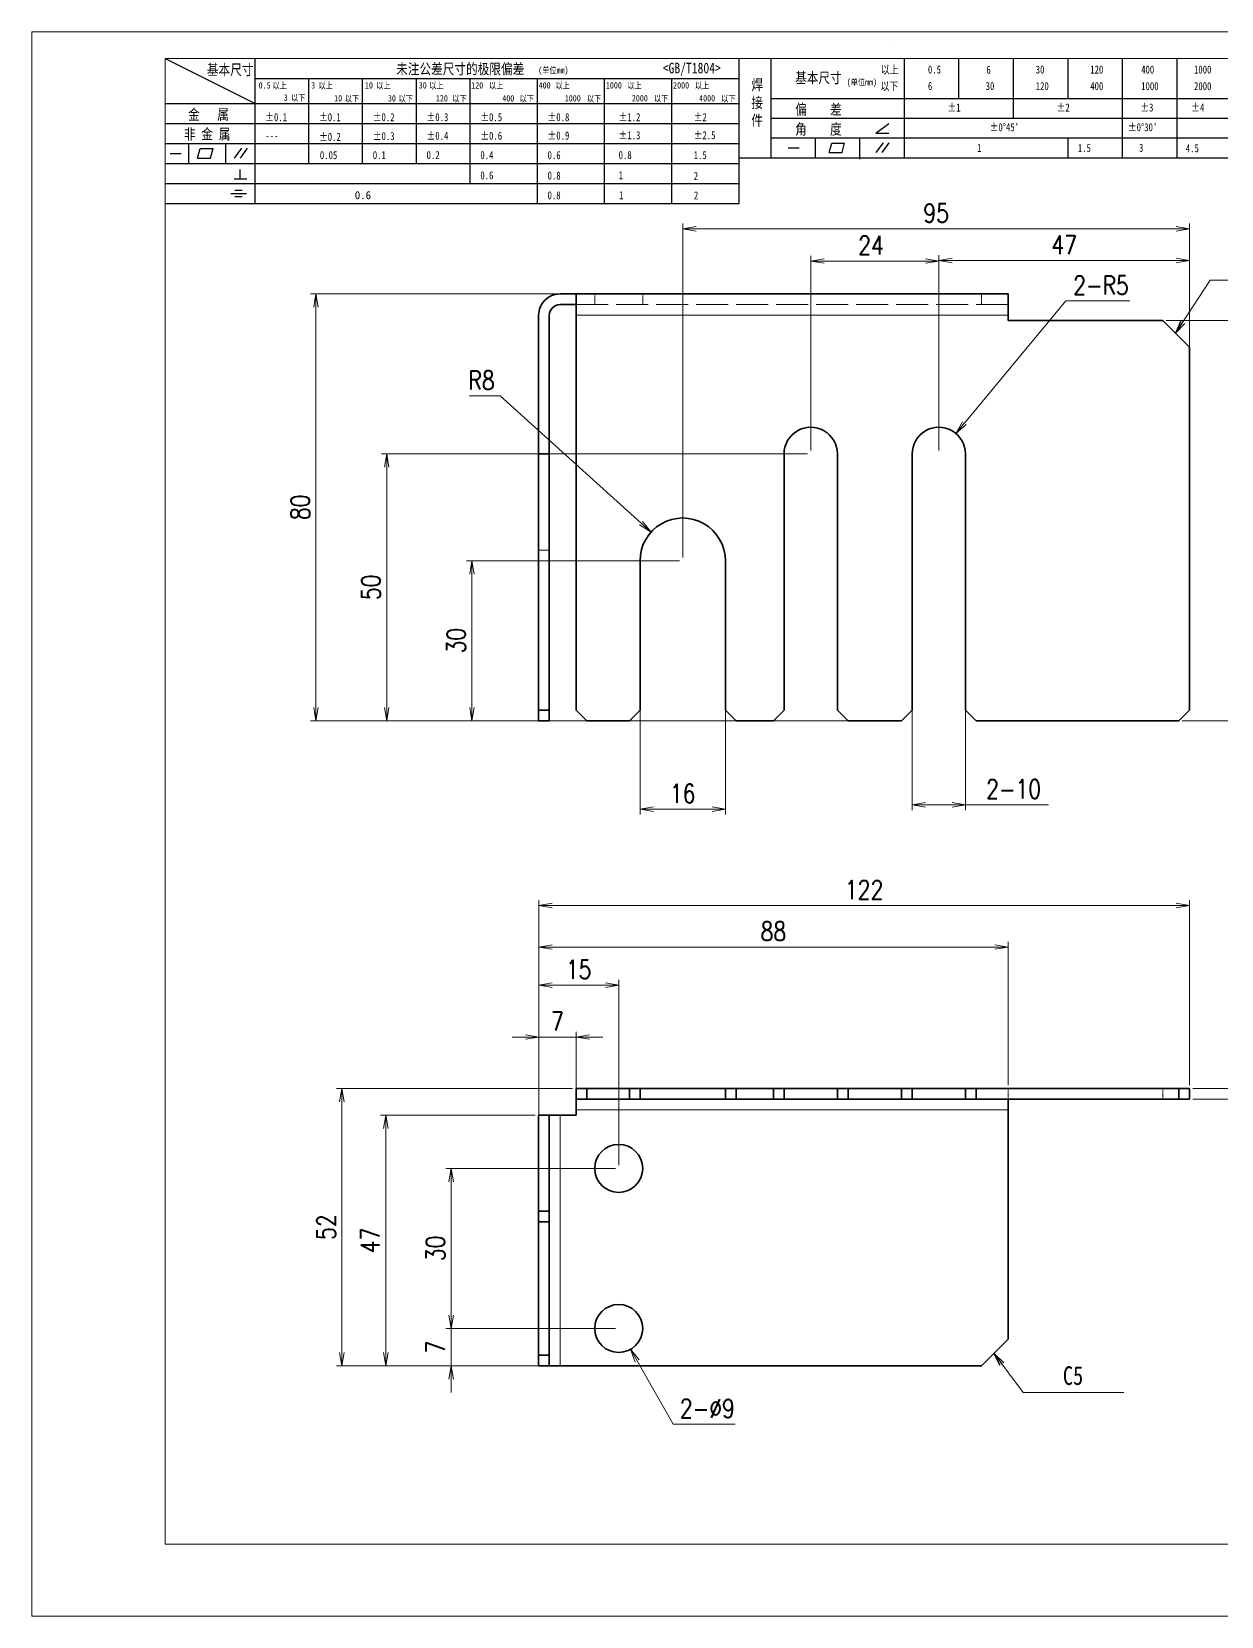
# Model space of a CAD drawing. Header units: millimetres. Extents: x -51813 to 38145, y -10860 to 38732.
# Drawn here: x -46733.2 to -46510.2, y 37767.9 to 38064.9 of the extents above; entities that cross this region are included whole.
import ezdxf
from ezdxf.enums import TextEntityAlignment as Align

# ---------------------------------------------------------------- set-up
doc = ezdxf.new("R2010")
doc.units = ezdxf.units.MM
doc.header["$LTSCALE"] = 0.5
doc.linetypes.add('DASHED', pattern=[15, 12, -3])
doc.layers.add('图\\M+19E79\\M+195B6\\M+18E9A', color=7, linetype='Continuous')
doc.layers.add('车型', color=7, linetype='Continuous')
for name, color, linetype, lineweight in [('图框', 7, 'Continuous', 18), ('标注线', 3, 'Continuous', 18), ('细实线', 3, 'Continuous', 18)]:
    doc.layers.add(name, color=color, linetype=linetype, lineweight=lineweight)
doc.layers.add('打印', color=7, linetype='Continuous', lineweight=15, plot=False)
doc.layers.add('打印-禁用', color=7, linetype='Continuous', lineweight=15, plot=False)
doc.styles.add('DIM', font='romans.shx', dxfattribs={"width": 0.8, "bigfont": 'bigfont.shx'})
doc.styles.add('国标', font='simfang.ttf', dxfattribs={"width": 0.8})
doc.dimstyles.new('DEH 1-1', dxfattribs={"dimtxt": 3.5, "dimasz": 2.5, "dimexe": 1, "dimexo": 0.625, "dimgap": 1.2, "dimtad": 1, "dimtoh": 1, "dimdsep": 46, "dimtxsty": 'DIM', "dimblk": 'OPEN', "dimcen": 0, "dimclrd": 8, "dimclre": 8, "dimclrt": 2, "dimazin": 2, "dimtfac": 0.5, "dimtmove": 0, "dimatfit": 3, "dimldrblk": 'OPEN', "dimfxl": 0, "dimtolj": 2, "dimlwd": 18, "dimlwe": 18, "dimarcsym": 0})
doc.dimstyles.new('DEH 1-1$0', dxfattribs={"dimtxt": 3.5, "dimasz": 2.5, "dimexe": 1, "dimexo": 0.625, "dimgap": 1.2, "dimtad": 1, "dimzin": 9, "dimdsep": 46, "dimtxsty": 'DIM', "dimblk": 'OPEN', "dimcen": 0, "dimclrd": 8, "dimclre": 8, "dimclrt": 2, "dimazin": 2, "dimtfac": 0.5, "dimtmove": 0, "dimatfit": 3, "dimldrblk": 'OPEN', "dimfxl": 0, "dimtolj": 2, "dimlwd": 18, "dimlwe": 18, "dimarcsym": 0})
doc.dimstyles.new('DEH 1-1$3', dxfattribs={"dimtxt": 3.5, "dimasz": 2.5, "dimexe": 1, "dimexo": 0.625, "dimgap": 1.2, "dimtad": 1, "dimtoh": 1, "dimdsep": 46, "dimtxsty": 'DIM', "dimblk": 'OPEN', "dimcen": 0, "dimclrd": 8, "dimclre": 8, "dimclrt": 2, "dimazin": 2, "dimtfac": 0.5, "dimtofl": 0, "dimtmove": 0, "dimatfit": 3, "dimldrblk": 'OPEN', "dimfxl": 0, "dimtolj": 2, "dimlwd": 18, "dimlwe": 18, "dimarcsym": 0})
doc.dimstyles.new('DEH 1-1$4', dxfattribs={"dimtxt": 3.5, "dimasz": 2.5, "dimexe": 1, "dimexo": 0.625, "dimgap": 1.2, "dimtad": 1, "dimtoh": 1, "dimdsep": 46, "dimtxsty": 'DIM', "dimblk": 'OPEN', "dimcen": 0, "dimclrd": 8, "dimclre": 8, "dimclrt": 2, "dimazin": 2, "dimtfac": 0.5, "dimtofl": 0, "dimtmove": 0, "dimatfit": 3, "dimldrblk": 'OPEN', "dimfxl": 0, "dimtolj": 2, "dimlwd": 18, "dimlwe": 18, "dimarcsym": 0})

# ---------------------------------------------------------------- blocks, each defined once
blk = doc.blocks.new('GZDEH零件A3图框V01版')
at = {"layer": '图\\M+19E79\\M+195B6\\M+18E9A', "color": 9}
for p, q in [((2882.49, -1554.46), (2899.37, -1562.92)), ((2899.37, -1581.67), (2899.37, -1554.46)), ((2990.09, -1581.67), (2990.09, -1554.46)), ((2996.09, -1573.08), (2996.09, -1554.46)), ((3021.09, -1561.98), (3021.09, -1554.46)), ((3031.31, -1561.98), (3031.31, -1554.46)), ((3041.53, -1561.98), (3041.53, -1554.46)), ((3051.75, -1561.98), (3051.75, -1554.46)), ((3061.98, -1561.98), (3061.98, -1554.46)), ((3072.2, -1561.98), (3072.2, -1554.46)), ((2899.37, -1558.24), (2990.09, -1558.24)), ((2909.45, -1574.17), (2909.45, -1558.24)), ((2919.53, -1574.17), (2919.53, -1558.24)), ((2929.61, -1574.17), (2929.61, -1558.24)), ((2939.69, -1577.92), (2939.69, -1558.24)), ((2952.29, -1581.67), (2952.29, -1558.24)), ((2964.89, -1581.67), (2964.89, -1558.24)), ((2977.49, -1581.67), (2977.49, -1558.24)), ((2996.09, -1561.98), (3113.09, -1561.98)), ((3021.09, -1573.08), (3021.09, -1561.98)), ((3041.53, -1565.68), (3041.53, -1561.98)), ((3061.98, -1573.08), (3061.98, -1561.98)), ((3072.2, -1573.08), (3072.2, -1561.98)), ((2882.49, -1562.92), (2990.09, -1562.92)), ((2882.49, -1566.67), (2990.09, -1566.67)), ((2996.09, -1565.68), (3113.09, -1565.68)), ((3015.75, -1568.51), (3018.15, -1566.66)), ((2882.49, -1570.42), (2990.09, -1570.42)), ((2886.92, -1574.12), (2886.92, -1570.42)), ((2893.91, -1574.12), (2893.91, -1570.42)), ((2996.09, -1569.38), (3113.09, -1569.38)), ((3004.42, -1573.08), (3004.42, -1569.38)), ((3006.97, -1572.12), (3007.45, -1570.33)), ((3007.45, -1570.33), (3009.86, -1570.33)), ((3009.39, -1572.12), (3009.86, -1570.33)), ((3012.75, -1573.08), (3012.75, -1569.38)), ((3015.75, -1568.51), (3018.15, -1568.51)), ((3015.81, -1572.12), (3017.15, -1570.26)), ((3016.89, -1572.12), (3018.23, -1570.26)), ((3051.75, -1573.08), (3051.75, -1569.38)), ((2883.43, -1572.27), (2885.49, -1572.27)), ((2888.59, -1573.16), (2889.07, -1571.37)), ((2888.59, -1573.16), (2891, -1573.16)), ((2889.07, -1571.37), (2891.48, -1571.37)), ((2891, -1573.16), (2891.48, -1571.37)), ((2895.52, -1573.16), (2896.85, -1571.3)), ((2896.6, -1573.16), (2897.94, -1571.3)), ((2990.09, -1573.08), (3113.09, -1573.08)), ((2999.26, -1571.23), (3001.32, -1571.23)), ((3006.97, -1572.12), (3009.39, -1572.12)), ((3012.75, -1573.33), (3012.75, -1573.08)), ((2882.49, -1574.17), (2990.09, -1574.17)), ((2895.42, -1577.05), (2897.81, -1577.05)), ((2896.58, -1577.05), (2896.58, -1575.28)), ((2882.49, -1577.92), (2990.09, -1577.92)), ((2894.79, -1579.77), (2897.77, -1579.77)), ((2895.57, -1579.17), (2896.92, -1579.17)), ((2882.49, -1581.67), (2990.09, -1581.67)), ((2895.57, -1580.37), (2896.93, -1580.37))]:
    blk.add_line(p, q, dxfattribs=at)
at = {"layer": '图框', "linetype": 'Continuous'}
for p, q in [((2882.49, -1554.46), (2882.49, -1832.96)), ((3272.49, -1554.46), (2882.49, -1554.46)), ((2882.49, -1832.96), (3272.49, -1832.96))]:
    blk.add_line(p, q, dxfattribs=at)
at = {"layer": '打印-禁用', "linetype": 'Continuous'}
for p, q in [((2857.49, -1549.46), (2857.49, -1846.46)), ((3277.49, -1549.46), (2857.49, -1549.46)), ((2857.49, -1846.46), (3277.49, -1846.46))]:
    blk.add_line(p, q, dxfattribs=at)
at = {"layer": '图\\M+19E79\\M+195B6\\M+18E9A', "color": 9, "style": '国标', "width": 0.8}
for s, height, p in [('基本尺寸', 2, (2890.33, -1557.58)), ('未注公差尺寸的极限偏差', 2, (2925.81, -1557.44)), ('<GB/T1804>', 2, (2975.78, -1557.27)), ('以上', 1.5, (3016.64, -1557.33)), ('0.5', 1.5, (3025.49, -1557.3)), ('6', 1.5, (3036.45, -1557.34)), ('30', 1.5, (3045.69, -1557.31)), ('120', 1.5, (3055.91, -1557.31)), ('400', 1.5, (3065.46, -1557.31)), ('1000', 1.5, (3075.36, -1557.31)), ('30', 1.2, (2930.04, -1560.11)), ('基本尺寸', 2, (3000.6, -1559.1)), ('以下', 1.5, (3016.58, -1560.43)), ('6', 1.5, (3025.49, -1560.38)), ('30', 1.5, (3036.31, -1560.39)), ('120', 1.5, (3045.69, -1560.41)), ('400', 1.5, (3055.91, -1560.41)), ('1000', 1.5, (3065.46, -1560.41)), ('2000', 1.5, (3075.36, -1560.41)), ('金   属', 2, (2886.82, -1565.98)), ('±0.1', 1.5, (2901.27, -1566.23)), ('±0.1', 1.5, (2911.35, -1566.23)), ('±0.2', 1.5, (2921.43, -1566.23)), ('±0.3', 1.5, (2931.51, -1566.23)), ('±0.5', 1.5, (2941.59, -1566.23)), ('±0.8', 1.5, (2954.19, -1566.23)), ('±1.2', 1.5, (2967.51, -1566.23)), ('±2', 1.5, (2981.58, -1566.23)), ('偏    差', 2, (3000.6, -1565.04)), ('±1', 1.5, (3029.16, -1564.42)), ('±2', 1.5, (3049.61, -1564.42)), ('±3', 1.5, (3065.3, -1564.42)), ('±4', 1.5, (3074.85, -1564.42)), ('非 金 属', 2, (2886.02, -1569.65)), ('±0.3', 1.5, (2921.43, -1569.77)), ('±0.4', 1.5, (2931.51, -1569.71)), ('±0.6', 1.5, (2941.59, -1569.71)), ('±0.9', 1.5, (2954.19, -1569.68)), ('±1.3', 1.5, (2967.51, -1569.62)), ('±2.5', 1.5, (2981.58, -1569.61)), ('角    度', 2, (3000.6, -1568.74)), ("±0%%D45'", 1.5, (3037.06, -1568.12)), ("±0%%D30'", 1.5, (3062.98, -1568.12)), ('---', 1.5, (2901.27, -1569.65)), ('±0.2', 1.5, (2911.35, -1569.92)), ('1', 1.5, (3034.69, -1571.98)), ('1.5', 1.5, (3053.59, -1572.01)), ('3', 1.5, (3065.05, -1571.98)), ('4.5', 1.5, (3073.82, -1572.05)), ('0.1', 1.5, (2921.43, -1573.34)), ('0.2', 1.5, (2931.51, -1573.33)), ('0.4', 1.5, (2941.59, -1573.33)), ('0.6', 1.5, (2954.19, -1573.35)), ('0.8', 1.5, (2967.51, -1573.33)), ('1.5', 1.5, (2981.58, -1573.34)), ('0.6', 1.5, (2941.59, -1577.14)), ('0.8', 1.5, (2954.19, -1577.17)), ('1', 1.5, (2967.51, -1577.12)), ('2', 1.5, (2981.58, -1577.26)), ('0.8', 1.5, (2954.19, -1580.87)), ('1', 1.5, (2967.59, -1580.86)), ('2', 1.5, (2981.62, -1580.89))]:
    blk.add_text(s, height=height, dxfattribs=at).set_placement(p)
at = {"layer": '图\\M+19E79\\M+195B6\\M+18E9A', "color": 9, "lineweight": 15, "style": '国标', "width": 0.8}
for s, p in [('(单位mm)', (2952.44, -1557.27)), ('0.5', (2900.03, -1560.11)), ('以上', (2902.64, -1560.16)), ('3', (2909.88, -1560.11)), ('以上', (2911.25, -1560.16)), ('10', (2919.96, -1560.11)), ('以上', (2922.09, -1560.16)), ('以上', (2932.02, -1560.16)), ('120', (2939.88, -1560.11)), ('以上', (2943.21, -1560.16)), ('400', (2952.52, -1560.11)), ('以上', (2955.68, -1560.16)), ('1000', (2965.12, -1560.11)), ('以上', (2969.16, -1560.16)), ('2000', (2977.72, -1560.11)), ('以上', (2981.8, -1560.16)), ('(单位mm)', (3010.27, -1559.51)), ('3', (2904.73, -1562.41)), ('以下', (2906.1, -1562.46)), ('10', (2914.19, -1562.54)), ('以下', (2916.18, -1562.59)), ('30', (2924.27, -1562.54)), ('以下', (2926.26, -1562.59)), ('120', (2933.26, -1562.54)), ('以下', (2936.34, -1562.59)), ('400', (2945.7, -1562.54)), ('以下', (2948.94, -1562.59)), ('1000', (2957.41, -1562.54)), ('以下', (2961.54, -1562.59)), ('2000', (2969.99, -1562.54)), ('以下', (2974.14, -1562.59)), ('4000', (2982.59, -1562.54)), ('以下', (2986.74, -1562.59))]:
    blk.add_text(s, height=1.2, dxfattribs=at).set_placement(p)
at = {"layer": '图\\M+19E79\\M+195B6\\M+18E9A', "color": 9, "lineweight": 13, "style": '国标'}
blk.add_text('0.6', height=1.5, dxfattribs=at).set_placement((2918.05, -1580.85))
at = {"layer": '图\\M+19E79\\M+195B6\\M+18E9A', "color": 9, "insert": (2992.39, -1558.41), "char_height": 2, "width": 3.1877, "attachment_point": 1, "style": '国标'}
blk.add_mtext('焊\\P接\\P件', dxfattribs=at)
at = {"layer": '图\\M+19E79\\M+195B6\\M+18E9A', "color": 9, "insert": (2911.51, -1573.37), "char_height": 1.5, "attachment_point": 7, "style": '国标'}
blk.add_mtext_dynamic_manual_height_columns('0.05', width=5.1982, gutter_width=12.5, heights=[0], dxfattribs=at)
blk = doc.blocks.new('DEH A3')
at = {"layer": '图框'}
blk.add_blockref('GZDEH零件A3图框V01版', (-2857.49, 1846.46), dxfattribs=at)
blk = doc.blocks.new('_Open')
at = {"color": 0, "linetype": 'ByBlock', "lineweight": -2}
for p, q in [((-1, 0.17), (0, 0)), ((-1, -0.17), (0, 0)), ((0, 0), (-1, 0))]:
    blk.add_line(p, q, dxfattribs=at)
blk = doc.blocks.new('*D139')
at = {"layer": 'Defpoints', "color": 0, "transparency": 16777216}
for p in [(-46666.8, 37861.81), (-46638.16, 37861.81), (-46638.16, 37814.81)]:
    blk.add_point(p, dxfattribs=at)
at = {"layer": '标注线', "color": 8, "lineweight": 18, "transparency": 16777216}
for p, q in [((-46638.79, 37861.81), (-46667.8, 37861.81)), ((-46666.8, 37817.31), (-46666.8, 37859.31)), ((-46638.79, 37814.81), (-46667.8, 37814.81))]:
    blk.add_line(p, q, dxfattribs=at)
at = {"layer": '标注线', "color": 8, "lineweight": 18, "transparency": 16777216, "xscale": 2.5, "yscale": 2.5, "zscale": 2.5}
for p, rotation in [((-46666.8, 37861.81), 90), ((-46666.8, 37814.81), 270)]:
    blk.add_blockref('_Open', p, dxfattribs=dict(at, rotation=rotation))
at = {"layer": '标注线', "color": 2, "transparency": 16777216, "insert": (-46669.75, 37838.31), "char_height": 3.5, "attachment_point": 5, "rotation": 90, "style": 'DIM'}
blk.add_mtext('\\A2;47', dxfattribs=at)
blk = doc.blocks.new('*D140')
at = {"layer": 'Defpoints', "color": 0, "transparency": 16777216}
for p in [(-46516.16, 37901.07), (-46516.16, 37866.81), (-46638.16, 37861.81)]:
    blk.add_point(p, dxfattribs=at)
at = {"layer": '标注线', "color": 8, "lineweight": 18, "transparency": 16777216}
for p, q in [((-46638.16, 37862.44), (-46638.16, 37902.07)), ((-46635.66, 37901.07), (-46518.66, 37901.07)), ((-46516.16, 37867.44), (-46516.16, 37902.07))]:
    blk.add_line(p, q, dxfattribs=at)
at = {"layer": '标注线', "color": 8, "lineweight": 18, "transparency": 16777216, "xscale": 2.5, "yscale": 2.5, "zscale": 2.5, "rotation": 180}
blk.add_blockref('_Open', (-46638.16, 37901.07), dxfattribs=at)
at = {"layer": '标注线', "color": 8, "lineweight": 18, "transparency": 16777216, "xscale": 2.5, "yscale": 2.5, "zscale": 2.5}
blk.add_blockref('_Open', (-46516.16, 37901.07), dxfattribs=at)
at = {"layer": '标注线', "color": 2, "transparency": 16777216, "insert": (-46577.16, 37904.02), "char_height": 3.5, "attachment_point": 5, "style": 'DIM'}
blk.add_mtext('\\A2;122', dxfattribs=at)
blk = doc.blocks.new('*D141')
at = {"layer": 'Defpoints', "color": 0, "transparency": 16777216}
for p in [(-46638.16, 37876.43), (-46638.16, 37861.81), (-46631.16, 37861.81)]:
    blk.add_point(p, dxfattribs=at)
at = {"layer": '标注线', "color": 8, "lineweight": 18, "transparency": 16777216}
for p, q in [((-46640.66, 37876.43), (-46643.16, 37876.43)), ((-46638.16, 37862.44), (-46638.16, 37877.43)), ((-46631.16, 37876.43), (-46638.16, 37876.43)), ((-46631.16, 37862.44), (-46631.16, 37877.43)), ((-46628.66, 37876.43), (-46626.16, 37876.43))]:
    blk.add_line(p, q, dxfattribs=at)
at = {"layer": '标注线', "color": 8, "lineweight": 18, "transparency": 16777216, "xscale": 2.5, "yscale": 2.5, "zscale": 2.5}
blk.add_blockref('_Open', (-46638.16, 37876.43), dxfattribs=at)
at = {"layer": '标注线', "color": 8, "lineweight": 18, "transparency": 16777216, "xscale": 2.5, "yscale": 2.5, "zscale": 2.5, "rotation": 180}
blk.add_blockref('_Open', (-46631.16, 37876.43), dxfattribs=at)
at = {"layer": '标注线', "color": 2, "transparency": 16777216, "insert": (-46634.66, 37879.38), "char_height": 3.5, "attachment_point": 5, "style": 'DIM'}
blk.add_mtext('\\A2;7', dxfattribs=at)
blk = doc.blocks.new('*D142')
at = {"layer": 'Defpoints', "color": 0, "transparency": 16777216}
for p in [(-46638.16, 37886.15), (-46638.16, 37861.81), (-46623.16, 37851.81)]:
    blk.add_point(p, dxfattribs=at)
at = {"layer": '标注线', "color": 8, "lineweight": 18, "transparency": 16777216}
for p, q in [((-46638.16, 37862.44), (-46638.16, 37887.15)), ((-46625.66, 37886.15), (-46635.66, 37886.15)), ((-46623.16, 37852.44), (-46623.16, 37887.15))]:
    blk.add_line(p, q, dxfattribs=at)
at = {"layer": '标注线', "color": 8, "lineweight": 18, "transparency": 16777216, "xscale": 2.5, "yscale": 2.5, "zscale": 2.5, "rotation": 180}
blk.add_blockref('_Open', (-46638.16, 37886.15), dxfattribs=at)
at = {"layer": '标注线', "color": 8, "lineweight": 18, "transparency": 16777216, "xscale": 2.5, "yscale": 2.5, "zscale": 2.5}
blk.add_blockref('_Open', (-46623.16, 37886.15), dxfattribs=at)
at = {"layer": '标注线', "color": 2, "transparency": 16777216, "insert": (-46630.66, 37889.1), "char_height": 3.5, "attachment_point": 5, "style": 'DIM'}
blk.add_mtext('\\A2;15', dxfattribs=at)
blk = doc.blocks.new('*D143')
at = {"layer": 'Defpoints', "color": 0, "transparency": 16777216}
for p in [(-46623.16, 37821.81), (-46654.57, 37814.81), (-46623.16, 37814.81)]:
    blk.add_point(p, dxfattribs=at)
at = {"layer": '标注线', "color": 8, "lineweight": 18, "transparency": 16777216}
for p, q in [((-46654.57, 37824.31), (-46654.57, 37826.81)), ((-46623.79, 37821.81), (-46655.57, 37821.81)), ((-46654.57, 37821.81), (-46654.57, 37814.81)), ((-46623.79, 37814.81), (-46655.57, 37814.81)), ((-46654.57, 37812.31), (-46654.57, 37809.81))]:
    blk.add_line(p, q, dxfattribs=at)
at = {"layer": '标注线', "color": 8, "lineweight": 18, "transparency": 16777216, "xscale": 2.5, "yscale": 2.5, "zscale": 2.5}
for p, rotation in [((-46654.57, 37821.81), 270), ((-46654.57, 37814.81), 90)]:
    blk.add_blockref('_Open', p, dxfattribs=dict(at, rotation=rotation))
at = {"layer": '标注线', "color": 2, "transparency": 16777216, "insert": (-46657.52, 37818.31), "char_height": 3.5, "attachment_point": 5, "rotation": 90, "style": 'DIM'}
blk.add_mtext('\\A2;7', dxfattribs=at)
blk = doc.blocks.new('*D144')
at = {"layer": 'Defpoints', "color": 0, "transparency": 16777216}
for p in [(-46654.57, 37851.81), (-46623.16, 37851.81), (-46623.16, 37821.81)]:
    blk.add_point(p, dxfattribs=at)
at = {"layer": '标注线', "color": 8, "lineweight": 18, "transparency": 16777216}
for p, q in [((-46623.79, 37851.81), (-46655.57, 37851.81)), ((-46654.57, 37824.31), (-46654.57, 37849.31)), ((-46623.79, 37821.81), (-46655.57, 37821.81))]:
    blk.add_line(p, q, dxfattribs=at)
at = {"layer": '标注线', "color": 8, "lineweight": 18, "transparency": 16777216, "xscale": 2.5, "yscale": 2.5, "zscale": 2.5}
for p, rotation in [((-46654.57, 37851.81), 90), ((-46654.57, 37821.81), 270)]:
    blk.add_blockref('_Open', p, dxfattribs=dict(at, rotation=rotation))
at = {"layer": '标注线', "color": 2, "transparency": 16777216, "insert": (-46657.52, 37836.81), "char_height": 3.5, "attachment_point": 5, "rotation": 90, "style": 'DIM'}
blk.add_mtext('\\A2;30', dxfattribs=at)
blk = doc.blocks.new('*D145')
at = {"layer": 'Defpoints', "color": 0, "transparency": 16777216}
for p in [(-46675.05, 37866.81), (-46631.16, 37866.81), (-46638.16, 37814.81)]:
    blk.add_point(p, dxfattribs=at)
at = {"layer": '标注线', "color": 8, "lineweight": 18, "transparency": 16777216}
for p, q in [((-46631.79, 37866.81), (-46676.05, 37866.81)), ((-46675.05, 37817.31), (-46675.05, 37864.31)), ((-46638.79, 37814.81), (-46676.05, 37814.81))]:
    blk.add_line(p, q, dxfattribs=at)
at = {"layer": '标注线', "color": 8, "lineweight": 18, "transparency": 16777216, "xscale": 2.5, "yscale": 2.5, "zscale": 2.5}
for p, rotation in [((-46675.05, 37866.81), 90), ((-46675.05, 37814.81), 270)]:
    blk.add_blockref('_Open', p, dxfattribs=dict(at, rotation=rotation))
at = {"layer": '标注线', "color": 2, "transparency": 16777216, "insert": (-46678, 37840.81), "char_height": 3.5, "attachment_point": 5, "rotation": 90, "style": 'DIM'}
blk.add_mtext('\\A2;52', dxfattribs=at)
blk = doc.blocks.new('*D146')
at = {"layer": 'Defpoints', "color": 0, "transparency": 16777216}
for p in [(-46550.16, 37893.3), (-46550.16, 37866.81), (-46638.16, 37814.81)]:
    blk.add_point(p, dxfattribs=at)
at = {"layer": '标注线', "color": 8, "lineweight": 18, "transparency": 16777216}
for p, q in [((-46638.16, 37815.44), (-46638.16, 37894.3)), ((-46550.16, 37867.44), (-46550.16, 37894.3)), ((-46635.66, 37893.3), (-46552.66, 37893.3))]:
    blk.add_line(p, q, dxfattribs=at)
at = {"layer": '标注线', "color": 8, "lineweight": 18, "transparency": 16777216, "xscale": 2.5, "yscale": 2.5, "zscale": 2.5, "rotation": 180}
blk.add_blockref('_Open', (-46638.16, 37893.3), dxfattribs=at)
at = {"layer": '标注线', "color": 8, "lineweight": 18, "transparency": 16777216, "xscale": 2.5, "yscale": 2.5, "zscale": 2.5}
blk.add_blockref('_Open', (-46550.16, 37893.3), dxfattribs=at)
at = {"layer": '标注线', "color": 2, "transparency": 16777216, "insert": (-46594.16, 37896.25), "char_height": 3.5, "attachment_point": 5, "style": 'DIM'}
blk.add_mtext('\\A2;88', dxfattribs=at)
blk = doc.blocks.new('*D147')
at = {"layer": 'Defpoints', "color": 0, "transparency": 16777216}
for p in [(-46625.39, 37825.72), (-46620.94, 37817.9)]:
    blk.add_point(p, dxfattribs=at)
at = {"layer": '标注线', "color": 8, "lineweight": 18, "transparency": 16777216}
for p, q in [((-46612.95, 37803.86), (-46619.7, 37815.73)), ((-46601.35, 37803.86), (-46612.95, 37803.86))]:
    blk.add_line(p, q, dxfattribs=at)
at = {"layer": '标注线', "color": 8, "lineweight": 18, "transparency": 16777216, "xscale": 2.5, "yscale": 2.5, "zscale": 2.5, "rotation": 119.6269703550209}
blk.add_blockref('_Open', (-46620.94, 37817.9), dxfattribs=at)
at = {"layer": '标注线', "color": 2, "transparency": 16777216, "insert": (-46606.55, 37806.81), "char_height": 3.5, "attachment_point": 5, "style": 'DIM'}
blk.add_mtext('\\A2;2-%%c9', dxfattribs=at)
blk = doc.blocks.new('*D148')
at = {"layer": 'Defpoints', "color": 0, "transparency": 16777216}
for p in [(-46679.9, 38015.71), (-46634.16, 38015.71), (-46638.16, 37935.71)]:
    blk.add_point(p, dxfattribs=at)
at = {"layer": '标注线', "color": 8, "lineweight": 18, "transparency": 16777216}
for p, q in [((-46634.79, 38015.71), (-46680.9, 38015.71)), ((-46679.9, 37938.21), (-46679.9, 38013.21)), ((-46638.79, 37935.71), (-46680.9, 37935.71))]:
    blk.add_line(p, q, dxfattribs=at)
at = {"layer": '标注线', "color": 8, "lineweight": 18, "transparency": 16777216, "xscale": 2.5, "yscale": 2.5, "zscale": 2.5}
for p, rotation in [((-46679.9, 38015.71), 90), ((-46679.9, 37935.71), 270)]:
    blk.add_blockref('_Open', p, dxfattribs=dict(at, rotation=rotation))
at = {"layer": '标注线', "color": 2, "transparency": 16777216, "insert": (-46682.85, 37975.71), "char_height": 3.5, "attachment_point": 5, "rotation": 90, "style": 'DIM'}
blk.add_mtext('\\A2;80', dxfattribs=at)
blk = doc.blocks.new('*D149')
at = {"layer": 'Defpoints', "color": 0, "transparency": 16777216}
for p in [(-46521.16, 38010.71), (-46487.01, 38010.71), (-46518.16, 37935.71)]:
    blk.add_point(p, dxfattribs=at)
at = {"layer": '标注线', "color": 8, "lineweight": 18, "transparency": 16777216}
for p, q in [((-46520.54, 38010.71), (-46486.01, 38010.71)), ((-46487.01, 37938.21), (-46487.01, 38008.21)), ((-46517.54, 37935.71), (-46486.01, 37935.71))]:
    blk.add_line(p, q, dxfattribs=at)
at = {"layer": '标注线', "color": 8, "lineweight": 18, "transparency": 16777216, "xscale": 2.5, "yscale": 2.5, "zscale": 2.5}
for p, rotation in [((-46487.01, 38010.71), 90), ((-46487.01, 37935.71), 270)]:
    blk.add_blockref('_Open', p, dxfattribs=dict(at, rotation=rotation))
at = {"layer": '标注线', "color": 2, "transparency": 16777216, "insert": (-46489.96, 37973.21), "char_height": 3.5, "attachment_point": 5, "rotation": 90, "style": 'DIM'}
blk.add_mtext('\\A2;75', dxfattribs=at)
blk = doc.blocks.new('*D150')
at = {"layer": 'Defpoints', "color": 0, "transparency": 16777216}
for p in [(-46611.16, 37965.71), (-46650.67, 37935.71), (-46638.16, 37935.71)]:
    blk.add_point(p, dxfattribs=at)
at = {"layer": '标注线', "color": 8, "lineweight": 18, "transparency": 16777216}
for p, q in [((-46611.79, 37965.71), (-46651.67, 37965.71)), ((-46650.67, 37963.21), (-46650.67, 37938.21)), ((-46638.79, 37935.71), (-46651.67, 37935.71))]:
    blk.add_line(p, q, dxfattribs=at)
at = {"layer": '标注线', "color": 8, "lineweight": 18, "transparency": 16777216, "xscale": 2.5, "yscale": 2.5, "zscale": 2.5}
for p, rotation in [((-46650.67, 37965.71), 90), ((-46650.67, 37935.71), 270)]:
    blk.add_blockref('_Open', p, dxfattribs=dict(at, rotation=rotation))
at = {"layer": '标注线', "color": 2, "transparency": 16777216, "insert": (-46653.62, 37950.71), "char_height": 3.5, "attachment_point": 5, "rotation": 90, "style": 'DIM'}
blk.add_mtext('\\A2;30', dxfattribs=at)
blk = doc.blocks.new('*D151')
at = {"layer": 'Defpoints', "color": 0, "transparency": 16777216}
for p in [(-46587.16, 37985.71), (-46666.65, 37935.71), (-46576.64, 37935.71)]:
    blk.add_point(p, dxfattribs=at)
at = {"layer": '标注线', "color": 8, "lineweight": 18, "transparency": 16777216}
for p, q in [((-46587.79, 37985.71), (-46667.65, 37985.71)), ((-46666.65, 37983.21), (-46666.65, 37938.21)), ((-46577.26, 37935.71), (-46667.65, 37935.71))]:
    blk.add_line(p, q, dxfattribs=at)
at = {"layer": '标注线', "color": 8, "lineweight": 18, "transparency": 16777216, "xscale": 2.5, "yscale": 2.5, "zscale": 2.5}
for p, rotation in [((-46666.65, 37985.71), 90), ((-46666.65, 37935.71), 270)]:
    blk.add_blockref('_Open', p, dxfattribs=dict(at, rotation=rotation))
at = {"layer": '标注线', "color": 2, "transparency": 16777216, "insert": (-46669.6, 37960.71), "char_height": 3.5, "attachment_point": 5, "rotation": 90, "style": 'DIM'}
blk.add_mtext('\\A2;50', dxfattribs=at)
blk = doc.blocks.new('*D155')
at = {"layer": 'Defpoints', "color": 0, "transparency": 16777216}
for p in [(-46563.16, 38021.96), (-46563.16, 37985.71), (-46516.16, 37940.48)]:
    blk.add_point(p, dxfattribs=at)
at = {"layer": '标注线', "color": 8, "lineweight": 18, "transparency": 16777216}
for p, q in [((-46563.16, 37986.34), (-46563.16, 38022.96)), ((-46518.66, 38021.96), (-46560.66, 38021.96)), ((-46516.16, 37941.11), (-46516.16, 38022.96))]:
    blk.add_line(p, q, dxfattribs=at)
at = {"layer": '标注线', "color": 8, "lineweight": 18, "transparency": 16777216, "xscale": 2.5, "yscale": 2.5, "zscale": 2.5, "rotation": 180}
blk.add_blockref('_Open', (-46563.16, 38021.96), dxfattribs=at)
at = {"layer": '标注线', "color": 8, "lineweight": 18, "transparency": 16777216, "xscale": 2.5, "yscale": 2.5, "zscale": 2.5}
blk.add_blockref('_Open', (-46516.16, 38021.96), dxfattribs=at)
at = {"layer": '标注线', "color": 2, "transparency": 16777216, "insert": (-46539.66, 38024.91), "char_height": 3.5, "attachment_point": 5, "style": 'DIM'}
blk.add_mtext('\\A2;47', dxfattribs=at)
blk = doc.blocks.new('*D156')
at = {"layer": 'Defpoints', "color": 0, "transparency": 16777216}
for p in [(-46587.16, 38021.88), (-46587.16, 37985.71), (-46563.16, 37985.71)]:
    blk.add_point(p, dxfattribs=at)
at = {"layer": '标注线', "color": 8, "lineweight": 18, "transparency": 16777216}
for p, q in [((-46587.16, 37986.34), (-46587.16, 38022.88)), ((-46563.16, 37986.34), (-46563.16, 38022.88)), ((-46565.66, 38021.88), (-46584.66, 38021.88))]:
    blk.add_line(p, q, dxfattribs=at)
at = {"layer": '标注线', "color": 8, "lineweight": 18, "transparency": 16777216, "xscale": 2.5, "yscale": 2.5, "zscale": 2.5, "rotation": 180}
blk.add_blockref('_Open', (-46587.16, 38021.88), dxfattribs=at)
at = {"layer": '标注线', "color": 8, "lineweight": 18, "transparency": 16777216, "xscale": 2.5, "yscale": 2.5, "zscale": 2.5}
blk.add_blockref('_Open', (-46563.16, 38021.88), dxfattribs=at)
at = {"layer": '标注线', "color": 2, "transparency": 16777216, "insert": (-46575.86, 38024.83), "char_height": 3.5, "attachment_point": 5, "style": 'DIM'}
blk.add_mtext('\\A2;24', dxfattribs=at)
blk = doc.blocks.new('*D157')
at = {"layer": 'Defpoints', "color": 0, "transparency": 16777216}
for p in [(-46516.16, 38027.91), (-46611.16, 37965.71), (-46516.16, 37965.71)]:
    blk.add_point(p, dxfattribs=at)
at = {"layer": '标注线', "color": 8, "lineweight": 18, "transparency": 16777216}
for p, q in [((-46611.16, 37966.34), (-46611.16, 38028.91)), ((-46608.66, 38027.91), (-46518.66, 38027.91)), ((-46516.16, 37966.34), (-46516.16, 38028.91))]:
    blk.add_line(p, q, dxfattribs=at)
at = {"layer": '标注线', "color": 8, "lineweight": 18, "transparency": 16777216, "xscale": 2.5, "yscale": 2.5, "zscale": 2.5, "rotation": 180}
blk.add_blockref('_Open', (-46611.16, 38027.91), dxfattribs=at)
at = {"layer": '标注线', "color": 8, "lineweight": 18, "transparency": 16777216, "xscale": 2.5, "yscale": 2.5, "zscale": 2.5}
blk.add_blockref('_Open', (-46516.16, 38027.91), dxfattribs=at)
at = {"layer": '标注线', "color": 2, "transparency": 16777216, "insert": (-46563.66, 38030.86), "char_height": 3.5, "attachment_point": 5, "style": 'DIM'}
blk.add_mtext('\\A2;95', dxfattribs=at)
blk = doc.blocks.new('*D158')
at = {"layer": 'Defpoints', "color": 0, "transparency": 16777216}
for p in [(-46619.16, 37943), (-46603.16, 37943), (-46603.16, 37919.13)]:
    blk.add_point(p, dxfattribs=at)
at = {"layer": '标注线', "color": 8, "lineweight": 18, "transparency": 16777216}
for p, q in [((-46619.16, 37942.38), (-46619.16, 37918.13)), ((-46603.16, 37942.38), (-46603.16, 37918.13)), ((-46616.66, 37919.13), (-46605.66, 37919.13))]:
    blk.add_line(p, q, dxfattribs=at)
at = {"layer": '标注线', "color": 8, "lineweight": 18, "transparency": 16777216, "xscale": 2.5, "yscale": 2.5, "zscale": 2.5, "rotation": 180}
blk.add_blockref('_Open', (-46619.16, 37919.13), dxfattribs=at)
at = {"layer": '标注线', "color": 8, "lineweight": 18, "transparency": 16777216, "xscale": 2.5, "yscale": 2.5, "zscale": 2.5}
blk.add_blockref('_Open', (-46603.16, 37919.13), dxfattribs=at)
at = {"layer": '标注线', "color": 2, "transparency": 16777216, "insert": (-46611.16, 37922.08), "char_height": 3.5, "attachment_point": 5, "style": 'DIM'}
blk.add_mtext('\\A2;16', dxfattribs=at)
blk = doc.blocks.new('*D159')
at = {"layer": 'Defpoints', "color": 0, "transparency": 16777216}
for p in [(-46558.16, 37943.61), (-46568.16, 37941.41), (-46558.16, 37919.97)]:
    blk.add_point(p, dxfattribs=at)
at = {"layer": '标注线', "color": 8, "lineweight": 18, "transparency": 16777216}
for p, q in [((-46558.16, 37942.99), (-46558.16, 37918.97)), ((-46568.16, 37940.79), (-46568.16, 37918.97)), ((-46565.66, 37919.97), (-46560.66, 37919.97)), ((-46558.16, 37919.97), (-46542.6, 37919.97))]:
    blk.add_line(p, q, dxfattribs=at)
at = {"layer": '标注线', "color": 8, "lineweight": 18, "transparency": 16777216, "xscale": 2.5, "yscale": 2.5, "zscale": 2.5, "rotation": 180}
blk.add_blockref('_Open', (-46568.16, 37919.97), dxfattribs=at)
at = {"layer": '标注线', "color": 8, "lineweight": 18, "transparency": 16777216, "xscale": 2.5, "yscale": 2.5, "zscale": 2.5}
blk.add_blockref('_Open', (-46558.16, 37919.97), dxfattribs=at)
at = {"layer": '标注线', "color": 2, "transparency": 16777216, "insert": (-46549.13, 37922.92), "char_height": 3.5, "attachment_point": 5, "style": 'DIM'}
blk.add_mtext('\\A2;{\\Fromans,bigfont|c134;2-}10', dxfattribs=at)
blk = doc.blocks.new('*D160')
at = {"layer": 'Defpoints', "color": 0, "transparency": 16777216}
for p in [(-46617.1, 37971.07), (-46611.16, 37965.71)]:
    blk.add_point(p, dxfattribs=at)
at = {"layer": '标注线', "color": 8, "lineweight": 18, "transparency": 16777216}
for p, q in [((-46651.14, 37996.6), (-46645.41, 37996.6)), ((-46645.41, 37996.6), (-46618.96, 37972.75))]:
    blk.add_line(p, q, dxfattribs=at)
at = {"layer": '标注线', "color": 8, "lineweight": 18, "transparency": 16777216, "xscale": 2.5, "yscale": 2.5, "zscale": 2.5, "rotation": 317.9562111297442}
blk.add_blockref('_Open', (-46617.1, 37971.07), dxfattribs=at)
at = {"layer": '标注线', "color": 2, "transparency": 16777216, "insert": (-46648.88, 37999.55), "char_height": 3.5, "attachment_point": 5, "style": 'DIM'}
blk.add_mtext('\\A2;R8', dxfattribs=at)
blk = doc.blocks.new('*D161')
at = {"layer": 'Defpoints', "color": 0, "transparency": 16777216}
for p in [(-46559.97, 37989.56), (-46563.16, 37985.71)]:
    blk.add_point(p, dxfattribs=at)
at = {"layer": '标注线', "color": 8, "lineweight": 18, "transparency": 16777216}
for p, q in [((-46539.36, 38014.39), (-46558.37, 37991.48)), ((-46527.36, 38014.39), (-46539.36, 38014.39))]:
    blk.add_line(p, q, dxfattribs=at)
at = {"layer": '标注线', "color": 8, "lineweight": 18, "transparency": 16777216, "xscale": 2.5, "yscale": 2.5, "zscale": 2.5, "rotation": 230.3096243181269}
blk.add_blockref('_Open', (-46559.97, 37989.56), dxfattribs=at)
at = {"layer": '标注线', "color": 2, "transparency": 16777216, "insert": (-46532.76, 38017.34), "char_height": 3.5, "attachment_point": 5, "style": 'DIM'}
blk.add_mtext('\\A2;{\\Fromans,bigfont|c134;2-}R5', dxfattribs=at)
blk = doc.blocks.new('*D219')
at = {"layer": 'Defpoints', "color": 0, "transparency": 16777216}
for p in [(-46516.16, 37866.81), (-46516.16, 37864.81), (-46501.16, 37864.81)]:
    blk.add_point(p, dxfattribs=at)
at = {"layer": '标注线', "color": 8, "lineweight": 18, "transparency": 16777216}
for p, q in [((-46501.16, 37869.31), (-46501.16, 37871.81)), ((-46515.54, 37866.81), (-46500.16, 37866.81)), ((-46515.54, 37864.81), (-46500.16, 37864.81)), ((-46501.16, 37866.81), (-46501.16, 37864.81)), ((-46501.16, 37862.31), (-46501.16, 37855.54))]:
    blk.add_line(p, q, dxfattribs=at)
at = {"layer": '标注线', "color": 8, "lineweight": 18, "transparency": 16777216, "xscale": 2.5, "yscale": 2.5, "zscale": 2.5}
for p, rotation in [((-46501.16, 37866.81), 270), ((-46501.16, 37864.81), 90)]:
    blk.add_blockref('_Open', p, dxfattribs=dict(at, rotation=rotation))
at = {"layer": '标注线', "color": 2, "transparency": 16777216, "insert": (-46504.11, 37857.68), "char_height": 3.5, "attachment_point": 5, "rotation": 90, "style": 'DIM'}
blk.add_mtext('\\A2;2', dxfattribs=at)

msp = doc.modelspace()

# ---------------------------------------------------------------- linework, layer by layer
at = {"color": 7, "lineweight": 35, "ltscale": 0.075}
for p, q in [((-46634.163, 38015.713), (-46631.163, 38015.713)), ((-46631.163, 38013.713), (-46634.163, 38013.713)), ((-46631.163, 37861.811), (-46634.163, 37861.811))]:
    msp.add_line(p, q, dxfattribs=at)
at = {"color": 7, "lineweight": 35, "ltscale": 0.1}
for p, q in [((-46631.163, 38015.713), (-46631.163, 38011.713)), ((-46550.163, 38015.713), (-46550.163, 38011.713))]:
    msp.add_line(p, q, dxfattribs=at)
at = {"color": 7, "lineweight": 35}
for p, q in [((-46631.163, 38015.713), (-46550.163, 38015.713)), ((-46638.163, 38011.713), (-46638.163, 37985.713)), ((-46636.163, 37985.713), (-46636.163, 38011.713)), ((-46631.163, 37937.713), (-46631.163, 38011.713)), ((-46550.163, 38010.713), (-46521.163, 38010.713)), ((-46516.163, 38005.713), (-46516.163, 37937.713)), ((-46592.163, 37985.713), (-46592.163, 37937.713)), ((-46582.163, 37937.713), (-46582.163, 37985.713)), ((-46568.163, 37985.713), (-46568.163, 37937.713)), ((-46558.163, 37937.713), (-46558.163, 37985.713)), ((-46638.163, 37937.713), (-46638.163, 37967.713)), ((-46636.163, 37937.713), (-46636.163, 37967.713)), ((-46619.163, 37965.713), (-46619.163, 37937.713)), ((-46603.163, 37937.713), (-46603.163, 37965.713)), ((-46518.163, 37935.713), (-46556.163, 37935.713)), ((-46518.163, 37866.811), (-46556.163, 37866.811)), ((-46518.163, 37864.811), (-46556.163, 37864.811)), ((-46550.163, 37819.811), (-46550.163, 37862.811)), ((-46638.163, 37841.811), (-46638.163, 37816.811)), ((-46636.163, 37841.811), (-46636.163, 37816.811)), ((-46634.163, 37814.811), (-46555.163, 37814.811))]:
    msp.add_line(p, q, dxfattribs=at)
at = {"color": 1, "linetype": 'DASHED', "lineweight": 13}
for p, q in [((-46631.163, 38013.713), (-46550.163, 38013.713)), ((-46631.163, 38011.713), (-46550.163, 38011.713)), ((-46634.163, 37814.811), (-46634.163, 37861.811)), ((-46631.163, 37862.811), (-46550.163, 37862.811))]:
    msp.add_line(p, q, dxfattribs=at)
at = {"color": 1, "linetype": 'DASHED', "lineweight": 13, "ltscale": 0.05}
for p, q in [((-46627.663, 38015.713), (-46627.663, 38013.713)), ((-46627.663, 38015.713), (-46627.663, 38013.713)), ((-46618.663, 38015.713), (-46618.663, 38013.713)), ((-46618.663, 38015.713), (-46618.663, 38013.713)), ((-46555.163, 38013.713), (-46555.163, 38015.713)), ((-46636.163, 37937.713), (-46638.163, 37937.713)), ((-46550.163, 37864.811), (-46550.163, 37866.811)), ((-46521.163, 37864.811), (-46521.163, 37866.811))]:
    msp.add_line(p, q, dxfattribs=at)
at = {"color": 7, "lineweight": 13}
for p, q in [((-46631.163, 38011.713), (-46550.163, 38011.713)), ((-46634.163, 37861.811), (-46634.163, 37814.811)), ((-46631.163, 37862.811), (-46550.163, 37862.811))]:
    msp.add_line(p, q, dxfattribs=at)
at = {"color": 7, "lineweight": 35, "ltscale": 0.025}
for p, q in [((-46550.163, 38010.713), (-46550.163, 38011.713)), ((-46631.163, 37862.811), (-46631.163, 37861.811))]:
    msp.add_line(p, q, dxfattribs=at)
at = {"color": 7, "lineweight": 35, "ltscale": 0.176777}
for p, q in [((-46516.163, 38005.713), (-46521.163, 38010.713)), ((-46550.163, 37819.811), (-46555.163, 37814.811))]:
    msp.add_line(p, q, dxfattribs=at)
at = {"color": 7, "lineweight": 35, "ltscale": 0.05}
for p, q in [((-46638.163, 37985.713), (-46636.163, 37985.713)), ((-46638.163, 37935.713), (-46638.163, 37937.713)), ((-46636.163, 37937.713), (-46638.163, 37937.713)), ((-46636.163, 37935.713), (-46636.163, 37937.713)), ((-46636.163, 37935.713), (-46638.163, 37935.713)), ((-46631.163, 37866.811), (-46631.163, 37864.811)), ((-46629.163, 37866.811), (-46631.163, 37866.811)), ((-46631.163, 37864.811), (-46631.163, 37862.811)), ((-46631.163, 37864.811), (-46629.163, 37864.811)), ((-46629.163, 37866.811), (-46629.163, 37864.811)), ((-46621.163, 37866.811), (-46621.163, 37864.811)), ((-46621.163, 37866.811), (-46619.163, 37866.811)), ((-46621.163, 37864.811), (-46619.163, 37864.811)), ((-46619.163, 37866.811), (-46619.163, 37864.811)), ((-46603.163, 37866.811), (-46603.163, 37864.811)), ((-46601.163, 37866.811), (-46603.163, 37866.811)), ((-46601.163, 37864.811), (-46603.163, 37864.811)), ((-46601.163, 37866.811), (-46601.163, 37864.811)), ((-46594.163, 37866.811), (-46594.163, 37864.811)), ((-46594.163, 37866.811), (-46592.163, 37866.811)), ((-46594.163, 37864.811), (-46592.163, 37864.811)), ((-46592.163, 37866.811), (-46592.163, 37864.811)), ((-46582.163, 37866.811), (-46582.163, 37864.811)), ((-46580.163, 37866.811), (-46582.163, 37866.811)), ((-46580.163, 37864.811), (-46582.163, 37864.811)), ((-46580.163, 37866.811), (-46580.163, 37864.811)), ((-46570.163, 37866.811), (-46570.163, 37864.811)), ((-46570.163, 37866.811), (-46568.163, 37866.811)), ((-46570.163, 37864.811), (-46568.163, 37864.811)), ((-46568.163, 37866.811), (-46568.163, 37864.811)), ((-46558.163, 37866.811), (-46558.163, 37864.811)), ((-46556.163, 37866.811), (-46558.163, 37866.811)), ((-46556.163, 37864.811), (-46558.163, 37864.811)), ((-46556.163, 37866.811), (-46556.163, 37864.811)), ((-46550.163, 37864.811), (-46550.163, 37862.811)), ((-46518.163, 37866.811), (-46516.163, 37866.811)), ((-46518.163, 37864.811), (-46518.163, 37866.811)), ((-46516.163, 37864.811), (-46518.163, 37864.811)), ((-46516.163, 37864.811), (-46516.163, 37866.811)), ((-46638.163, 37861.811), (-46636.163, 37861.811)), ((-46634.163, 37861.811), (-46636.163, 37861.811)), ((-46638.163, 37841.811), (-46638.163, 37843.811)), ((-46636.163, 37843.811), (-46638.163, 37843.811)), ((-46636.163, 37841.811), (-46636.163, 37843.811)), ((-46636.163, 37841.811), (-46638.163, 37841.811)), ((-46638.163, 37814.811), (-46638.163, 37816.811)), ((-46636.163, 37816.811), (-46638.163, 37816.811)), ((-46636.163, 37814.811), (-46638.163, 37814.811)), ((-46636.163, 37814.811), (-46636.163, 37816.811)), ((-46634.163, 37814.811), (-46636.163, 37814.811))]:
    msp.add_line(p, q, dxfattribs=at)
at = {"color": 7, "lineweight": 35, "ltscale": 0.45}
for p, q in [((-46638.163, 37967.713), (-46638.163, 37985.713)), ((-46636.163, 37967.713), (-46636.163, 37985.713))]:
    msp.add_line(p, q, dxfattribs=at)
at = {"color": 7, "lineweight": 13, "ltscale": 0.05}
msp.add_line((-46638.163, 37967.713), (-46636.163, 37967.713), dxfattribs=at)
at = {"color": 7, "lineweight": 35, "ltscale": 0.070711}
for p, q in [((-46629.163, 37935.713), (-46631.163, 37937.713)), ((-46621.163, 37935.713), (-46619.163, 37937.713)), ((-46601.163, 37935.713), (-46603.163, 37937.713)), ((-46594.163, 37935.713), (-46592.163, 37937.713)), ((-46580.163, 37935.713), (-46582.163, 37937.713)), ((-46570.163, 37935.713), (-46568.163, 37937.713)), ((-46556.163, 37935.713), (-46558.163, 37937.713)), ((-46518.163, 37935.713), (-46516.163, 37937.713))]:
    msp.add_line(p, q, dxfattribs=at)
at = {"color": 7, "lineweight": 35, "ltscale": 0.2}
for p, q in [((-46621.163, 37935.713), (-46629.163, 37935.713)), ((-46621.163, 37866.811), (-46629.163, 37866.811)), ((-46621.163, 37864.811), (-46629.163, 37864.811))]:
    msp.add_line(p, q, dxfattribs=at)
at = {"color": 7, "lineweight": 35, "ltscale": 0.175}
for p, q in [((-46594.163, 37935.713), (-46601.163, 37935.713)), ((-46594.163, 37866.811), (-46601.163, 37866.811)), ((-46594.163, 37864.811), (-46601.163, 37864.811))]:
    msp.add_line(p, q, dxfattribs=at)
at = {"color": 7, "lineweight": 35, "ltscale": 0.25}
for p, q in [((-46570.163, 37935.713), (-46580.163, 37935.713)), ((-46592.163, 37866.811), (-46582.163, 37866.811)), ((-46592.163, 37864.811), (-46582.163, 37864.811)), ((-46570.163, 37866.811), (-46580.163, 37866.811)), ((-46570.163, 37864.811), (-46580.163, 37864.811)), ((-46568.163, 37866.811), (-46558.163, 37866.811)), ((-46568.163, 37864.811), (-46558.163, 37864.811))]:
    msp.add_line(p, q, dxfattribs=at)
at = {"color": 7, "lineweight": 35, "ltscale": 0.4}
for p, q in [((-46619.163, 37866.811), (-46603.163, 37866.811)), ((-46619.163, 37864.811), (-46603.163, 37864.811))]:
    msp.add_line(p, q, dxfattribs=at)
at = {"color": 7, "lineweight": 35, "ltscale": 0.450002}
for p, q in [((-46638.163, 37843.811), (-46638.163, 37861.811)), ((-46636.163, 37843.811), (-46636.163, 37861.811))]:
    msp.add_line(p, q, dxfattribs=at)
at = {"color": 7, "lineweight": 35}
for centre in [(-46623.163, 37851.811), (-46623.163, 37821.811)]:
    msp.add_circle(centre, 4.5, dxfattribs=at)
for centre, radius, start in [((-46634.163, 38011.713), 4, 90.00001), ((-46634.163, 38011.713), 2, 90.00001), ((-46587.163, 37985.713), 5, 0.00001), ((-46563.163, 37985.713), 5, 0.00001), ((-46611.163, 37965.713), 8, 0.00001)]:
    msp.add_arc(centre, radius, start, 180.00001, dxfattribs=at)
at = {"layer": '打印'}
msp.add_lwpolyline([(-46733.193, 38064.86), (-46313.193, 38064.86), (-46313.193, 37767.86), (-46733.193, 37767.86)], close=True, dxfattribs=at)
at = {"layer": '细实线', "ltscale": 2.48512e-05}
msp.add_line((-46572.357, 38062.301), (-46572.357, 38062.3), dxfattribs=at)

# ---------------------------------------------------------------- block references
at = {"layer": '图框'}
msp.add_blockref('DEH A3', (-46733.193, 37767.86), dxfattribs=at)

# ---------------------------------------------------------------- texts
at = {"layer": '车型', "color": 3, "style": '国标', "width": 0.8}
msp.add_text('C5', height=3.5, dxfattribs=at).set_placement((-46537.997, 37811.221), align=Align.CENTER)

# ---------------------------------------------------------------- dimensions: what is measured, and where the dimension line sits
at = {"layer": '标注线'}
for base, p1, p2, picture, middle in [((-46516.163, 38027.915), (-46611.163, 37965.713), (-46516.163, 37965.713), '*D157', (-46563.663, 38030.865)), ((-46563.163, 38021.96), (-46516.163, 37940.483), (-46563.163, 37985.713), '*D155', (-46539.663, 38024.91)), ((-46603.163, 37919.129), (-46619.163, 37943.004), (-46603.163, 37943.004), '*D158', (-46611.163, 37922.079)), ((-46550.163, 37893.305), (-46638.163, 37814.811), (-46550.163, 37866.811), '*D146', (-46594.163, 37896.255)), ((-46638.163, 37886.152), (-46623.163, 37851.811), (-46638.163, 37861.811), '*D142', (-46630.663, 37889.102)), ((-46638.163, 37876.434), (-46631.163, 37861.811), (-46638.163, 37861.811), '*D141', (-46634.663, 37879.384))]:
    dim = msp.add_linear_dim(base=base, p1=p1, p2=p2, dimstyle='DEH 1-1$0', dxfattribs=at)
    dim.commit()
    dim.dimension.update_dxf_attribs({"geometry": picture, "text_midpoint": middle})
for base, p1, p2, picture, middle in [((-46587.163, 38021.877), (-46563.163, 37985.713), (-46587.163, 37985.713), '*D156', (-46575.861, 38021.877)), ((-46516.163, 37901.071), (-46638.163, 37861.811), (-46516.163, 37866.811), '*D140', (-46577.163, 37901.071))]:
    dim = msp.add_linear_dim(base=base, p1=p1, p2=p2, dimstyle='DEH 1-1$0', dxfattribs=at)
    dim.commit()
    dim.dimension.update_dxf_attribs({"geometry": picture, "text_midpoint": middle, "dimtype": 160})
dim = msp.add_radius_dim(center=(-46563.163, 37985.713), mpoint=(-46559.97, 37989.561), text='{\\Fromans,bigfont|c134;2-}<>', dimstyle='DEH 1-1$4', dxfattribs=at)
dim.commit()
dim.dimension.update_dxf_attribs({"geometry": '*D161', "text_midpoint": (-46532.764, 38014.39), "dimtype": 164})
dim = msp.add_linear_dim(base=(-46679.898, 38015.713), p1=(-46638.163, 37935.713), p2=(-46634.163, 38015.713), angle=90, dimstyle='DEH 1-1$0', dxfattribs=at)
dim.commit()
dim.dimension.update_dxf_attribs({"geometry": '*D148', "text_midpoint": (-46679.898, 37975.713), "dimtype": 160})
for base, p1, p2, picture, middle in [((-46487.013, 38010.713), (-46518.163, 37935.713), (-46521.163, 38010.713), '*D149', (-46489.963, 37973.213)), ((-46666.651, 37935.713), (-46587.163, 37985.713), (-46576.637, 37935.713), '*D151', (-46669.601, 37960.713)), ((-46650.668, 37935.713), (-46611.163, 37965.713), (-46638.163, 37935.713), '*D150', (-46653.618, 37950.713)), ((-46501.164, 37864.811), (-46516.163, 37866.811), (-46516.163, 37864.811), '*D219', (-46504.114, 37857.678)), ((-46675.055, 37866.811), (-46638.163, 37814.811), (-46631.163, 37866.811), '*D145', (-46678.005, 37840.811)), ((-46666.8, 37861.811), (-46638.163, 37814.811), (-46638.163, 37861.811), '*D139', (-46669.75, 37838.311)), ((-46654.565, 37851.811), (-46623.163, 37821.811), (-46623.163, 37851.811), '*D144', (-46657.515, 37836.811)), ((-46654.565, 37814.811), (-46623.163, 37821.811), (-46623.163, 37814.811), '*D143', (-46657.515, 37818.311))]:
    dim = msp.add_linear_dim(base=base, p1=p1, p2=p2, angle=90, dimstyle='DEH 1-1$0', dxfattribs=at)
    dim.commit()
    dim.dimension.update_dxf_attribs({"geometry": picture, "text_midpoint": middle})
dim = msp.add_radius_dim(center=(-46611.163, 37965.713), mpoint=(-46617.104, 37971.071), dimstyle='DEH 1-1$4', dxfattribs=at)
dim.commit()
dim.dimension.update_dxf_attribs({"geometry": '*D160', "text_midpoint": (-46648.878, 37996.598), "dimtype": 164})
dim = msp.add_linear_dim(base=(-46558.163, 37919.97), p1=(-46568.163, 37941.414), p2=(-46558.163, 37943.611), text='{\\Fromans,bigfont|c134;2-}<>', dimstyle='DEH 1-1$0', dxfattribs=at)
dim.commit()
dim.dimension.update_dxf_attribs({"geometry": '*D159', "text_midpoint": (-46549.13, 37922.92)})
dim = msp.add_diameter_dim_2p(p1=(-46625.388, 37825.723), p2=(-46620.939, 37817.899), dimstyle='DEH 1-1$3', override={"dimpost": '2-%%c<>'}, dxfattribs=at)
dim.commit()
dim.dimension.update_dxf_attribs({"geometry": '*D147', "text_midpoint": (-46606.555, 37803.861), "dimtype": 163})

# ---------------------------------------------------------------- leaders
for points in [[(-46518.782, 38008.332), (-46512.269, 38018.284), (-46495.416, 38018.284)], [(-46552.822, 37817.152), (-46547.361, 37809.779), (-46528.454, 37809.779)]]:
    msp.add_leader(points, dimstyle='DEH 1-1', override={"dimgap": 1.2, "dimtad": 1}, dxfattribs=at)

doc.saveas('drawing.dxf')
